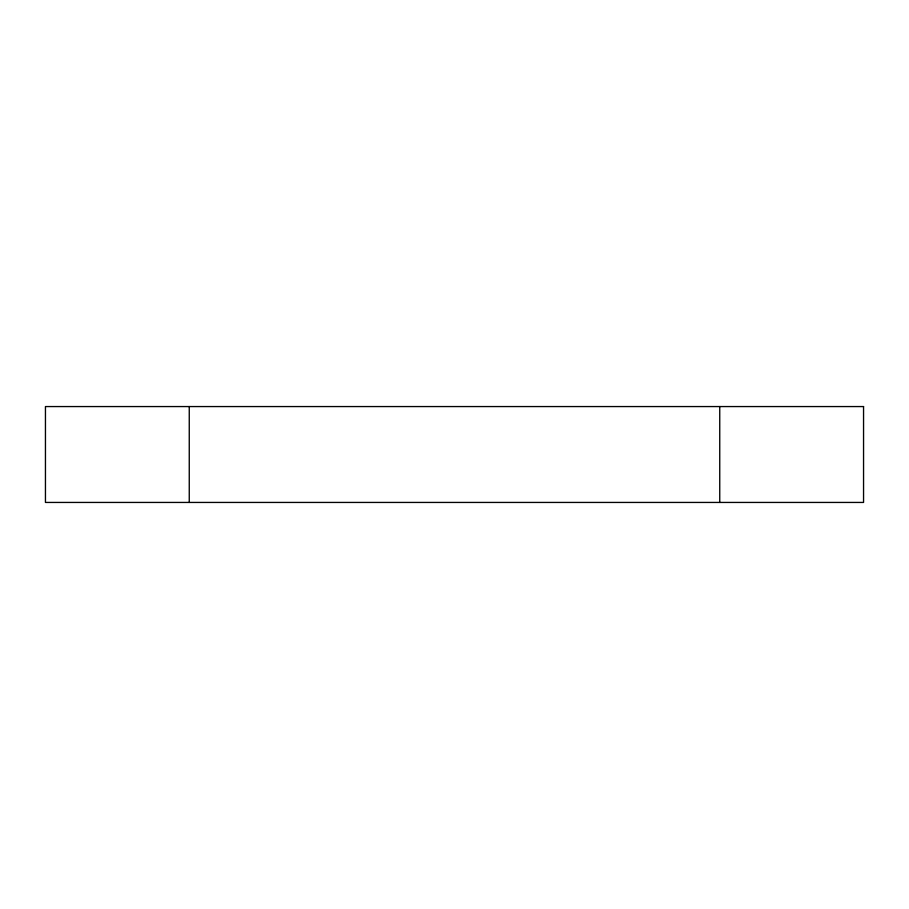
<?xml version="1.0" encoding="UTF-8"?>
<svg xmlns="http://www.w3.org/2000/svg" width="909" height="909" viewBox="0 0 909 909"><rect width="100%" height="100%" fill="white"/><g stroke="black" fill="none" stroke-linecap="round" stroke-linejoin="round"><path stroke-width="1.36" d="M719.746 406.562L719.746 502.438M189.254 406.562L189.254 502.438M863.55 406.562L45.45 406.562L45.45 502.438L863.55 502.438L863.55 406.562"/></g></svg>
